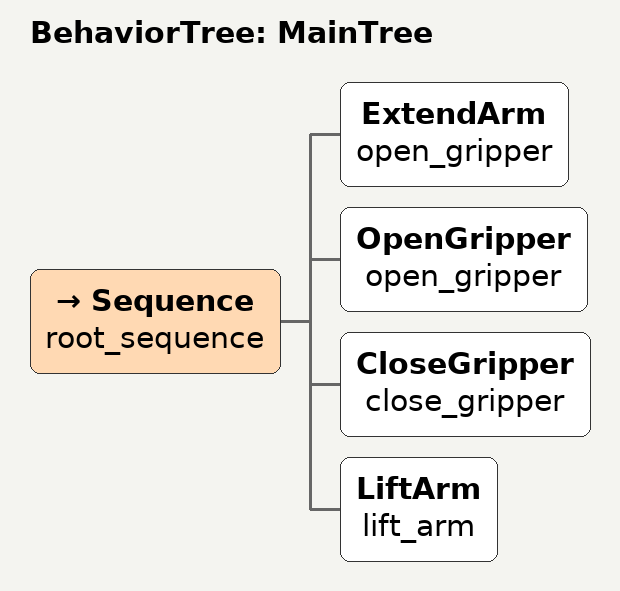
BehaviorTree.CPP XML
<root main_tree_to_execute = "MainTree" >
    <BehaviorTree ID="MainTree">
       <Sequence name="root_sequence">
            <ExtendArm    name="open_gripper"/>
           <OpenGripper    name="open_gripper"/>
           <CloseGripper   name="close_gripper"/>
           <LiftArm   name="lift_arm"/>
       </Sequence>
    </BehaviorTree>
</root>
